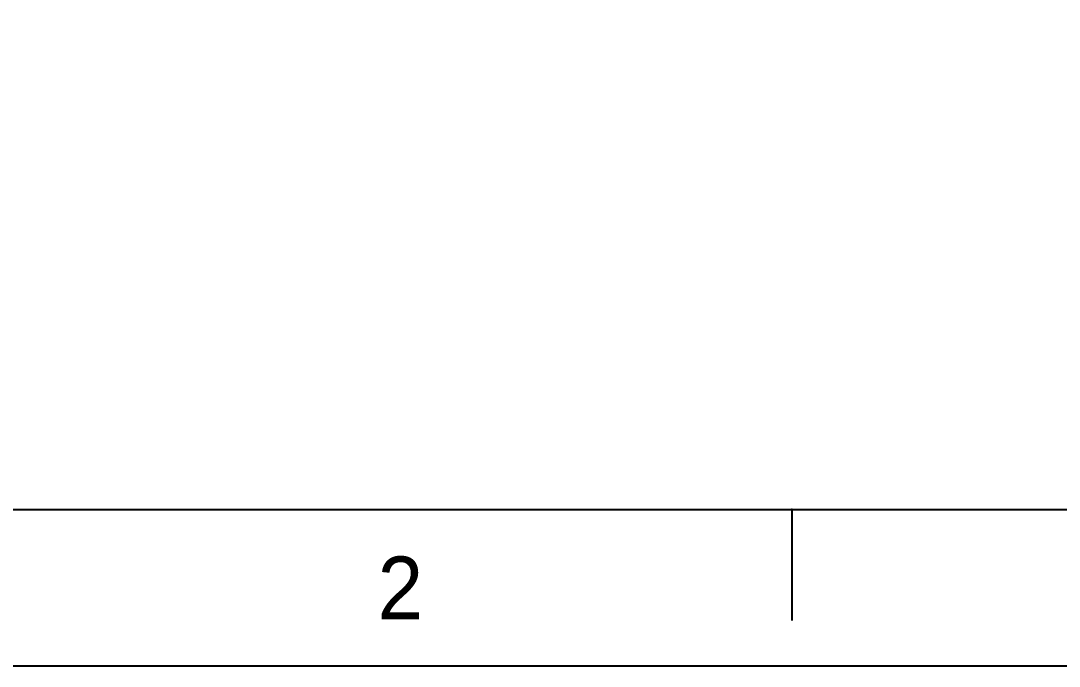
# Model space of a CAD drawing. Extents: x 8168 to 8762, y -18192 to -17772.
# Drawn here: x 8253.6 to 8347.4, y -18192 to -18133.7 of the extents above; entities that cross this region are included whole.
import ezdxf

# ---------------------------------------------------------------- set-up
doc = ezdxf.new("R2010")
doc.units = 0
doc.header["$MEASUREMENT"] = 0
doc.layers.get('0').update_dxf_attribs({"linetype": 'CONTINUOUS'})
doc.styles.get("Standard").update_dxf_attribs({"font": 'Gulim.ttf'})

msp = doc.modelspace()

# ---------------------------------------------------------------- linework, layer by layer
for p, q in [((8181.824, -18177.827), (8747.481, -18177.827)), ((8323.238, -18177.827), (8323.238, -18187.827))]:
    msp.add_line(p, q)
msp.add_lwpolyline([(8167.683, -17771.969), (8761.622, -17771.969), (8761.622, -18191.969), (8167.683, -18191.969)], close=True)
msp.add_point((8323.238, -18177.827))

# ---------------------------------------------------------------- texts
at = {"insert": (8287.885, -18184.898), "char_height": 5.657, "attachment_point": 5}
msp.add_mtext_dynamic_manual_height_columns('2', width=50, gutter_width=12.5, heights=[0], dxfattribs=at)

doc.saveas('drawing.dxf')
